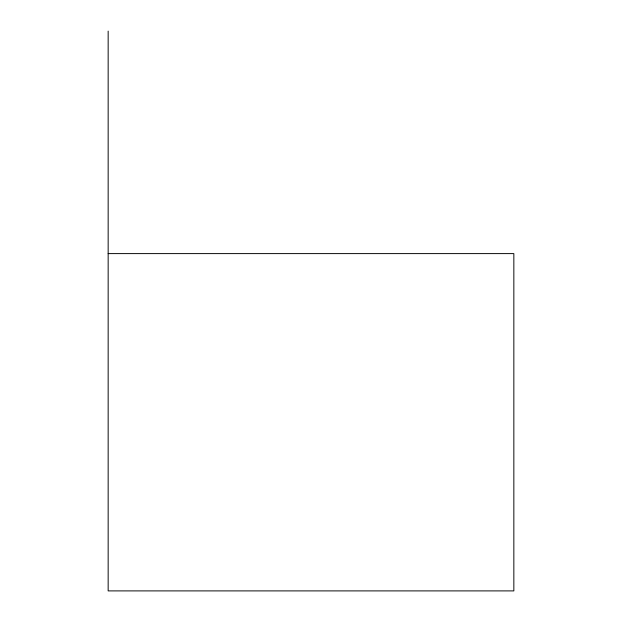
<?xml version="1.0" encoding="UTF-8"?>
<svg xmlns="http://www.w3.org/2000/svg" width="622" height="622" viewBox="0 0 622 622"><rect width="100%" height="100%" fill="white"/><g stroke="black" fill="none" stroke-linecap="round" stroke-linejoin="round"><path stroke-width="0.93" d="M108.158 253.605L513.842 253.605L513.842 590.9L108.158 590.9L108.158 31.1"/></g></svg>
